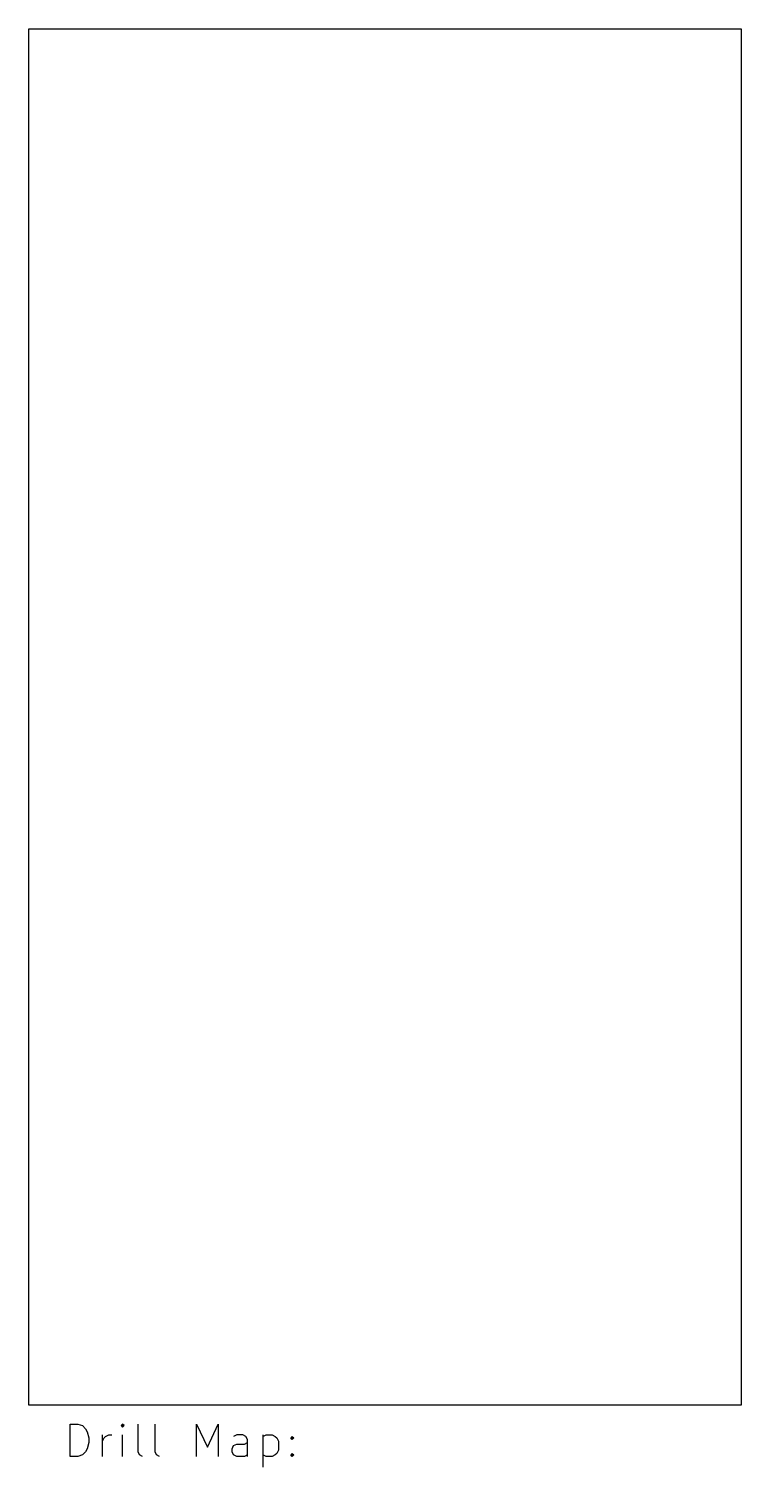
# Model space of a CAD drawing. Header units: millimetres. Extents: x 103 to 147, y -138.8 to -50.
import ezdxf

# ---------------------------------------------------------------- set-up
doc = ezdxf.new("R2010")
doc.units = ezdxf.units.MM
doc.layers.add('BLACK', color=250, linetype='CONTINUOUS')

msp = doc.modelspace()

# ---------------------------------------------------------------- linework, layer by layer
at = {"layer": 'BLACK', "linetype": 'CONTINUOUS'}
for p, q in [((103, -50), (147, -50)), ((103, -135), (103, -50)), ((147, -50), (147, -135)), ((147, -135), (103, -135)), ((105.557768, -138.164838), (105.557768, -136.164838)), ((105.557768, -136.164838), (106.033958, -136.164838)), ((106.033958, -136.164838), (106.319673, -136.260076)), ((106.319673, -136.260076), (106.510149, -136.450552)), ((106.510149, -136.450552), (106.605387, -136.641028)), ((106.605387, -136.641028), (106.700625, -137.02198)), ((108.795863, -136.164838), (108.700625, -136.260076)), ((108.700625, -136.260076), (108.795863, -136.355314)), ((108.891101, -136.260076), (108.795863, -136.164838)), ((108.795863, -136.164838), (108.795863, -136.355314)), ((108.795863, -136.355314), (108.891101, -136.260076)), ((109.748244, -137.879123), (109.748244, -136.164838)), ((110.795863, -137.879123), (110.795863, -136.164838)), ((113.367292, -138.164838), (113.367292, -136.164838)), ((113.367292, -136.164838), (114.033959, -137.593409)), ((114.033959, -137.593409), (114.700625, -136.164838)), ((114.700625, -136.164838), (114.700625, -138.164838)), ((106.605387, -137.688647), (106.510149, -137.879123)), ((106.700625, -137.307695), (106.605387, -137.688647)), ((106.700625, -137.02198), (106.700625, -137.307695)), ((107.557768, -138.164838), (107.557768, -136.831504)), ((107.557768, -137.212457), (107.653006, -137.02198)), ((107.653006, -137.02198), (107.748244, -136.926742)), ((107.748244, -136.926742), (107.93872, -136.831504)), ((107.93872, -136.831504), (108.129197, -136.831504)), ((108.795863, -138.164838), (108.795863, -136.831504)), ((115.557768, -137.688647), (115.653006, -137.498171)), ((115.557768, -137.879123), (115.557768, -137.688647)), ((115.843482, -136.831504), (115.653006, -136.926742)), ((115.653006, -137.498171), (115.843482, -137.402933)), ((116.224435, -136.831504), (115.843482, -136.831504)), ((115.843482, -137.402933), (116.319673, -137.402933)), ((116.414911, -136.926742), (116.224435, -136.831504)), ((116.319673, -137.402933), (116.510149, -137.307695)), ((116.510149, -137.117219), (116.414911, -136.926742)), ((116.510149, -138.164838), (116.510149, -137.117219)), ((117.46253, -136.831504), (117.46253, -138.831504)), ((117.46253, -136.926742), (117.653006, -136.831504)), ((117.653006, -136.831504), (118.033959, -136.831504)), ((118.033959, -136.831504), (118.224435, -136.926742)), ((118.224435, -136.926742), (118.319673, -137.02198)), ((118.319673, -137.02198), (118.414911, -137.212457)), ((118.414911, -137.212457), (118.414911, -137.783885)), ((119.176816, -137.02198), (119.272054, -136.926742)), ((119.272054, -137.117219), (119.176816, -137.02198)), ((119.272054, -136.926742), (119.367292, -137.02198)), ((119.272054, -136.926742), (119.272054, -137.117219)), ((119.367292, -137.02198), (119.272054, -137.117219)), ((106.033958, -138.164838), (105.557768, -138.164838)), ((106.319673, -138.0696), (106.033958, -138.164838)), ((106.510149, -137.879123), (106.319673, -138.0696)), ((109.843482, -138.0696), (109.748244, -137.879123)), ((110.033958, -138.164838), (109.843482, -138.0696)), ((110.891101, -138.0696), (110.795863, -137.879123)), ((111.081577, -138.164838), (110.891101, -138.0696)), ((115.653006, -138.0696), (115.557768, -137.879123)), ((115.843482, -138.164838), (115.653006, -138.0696)), ((116.319673, -138.164838), (115.843482, -138.164838)), ((116.510149, -138.0696), (116.319673, -138.164838)), ((117.653006, -138.164838), (117.46253, -138.0696)), ((118.033959, -138.164838), (117.653006, -138.164838)), ((118.224435, -138.0696), (118.033959, -138.164838)), ((118.319673, -137.974361), (118.224435, -138.0696)), ((118.414911, -137.783885), (118.319673, -137.974361)), ((119.176816, -138.0696), (119.272054, -137.974361)), ((119.272054, -138.164838), (119.176816, -138.0696)), ((119.272054, -137.974361), (119.367292, -138.0696)), ((119.272054, -137.974361), (119.272054, -138.164838)), ((119.367292, -138.0696), (119.272054, -138.164838))]:
    msp.add_line(p, q, dxfattribs=at)

doc.saveas('drawing.dxf')
